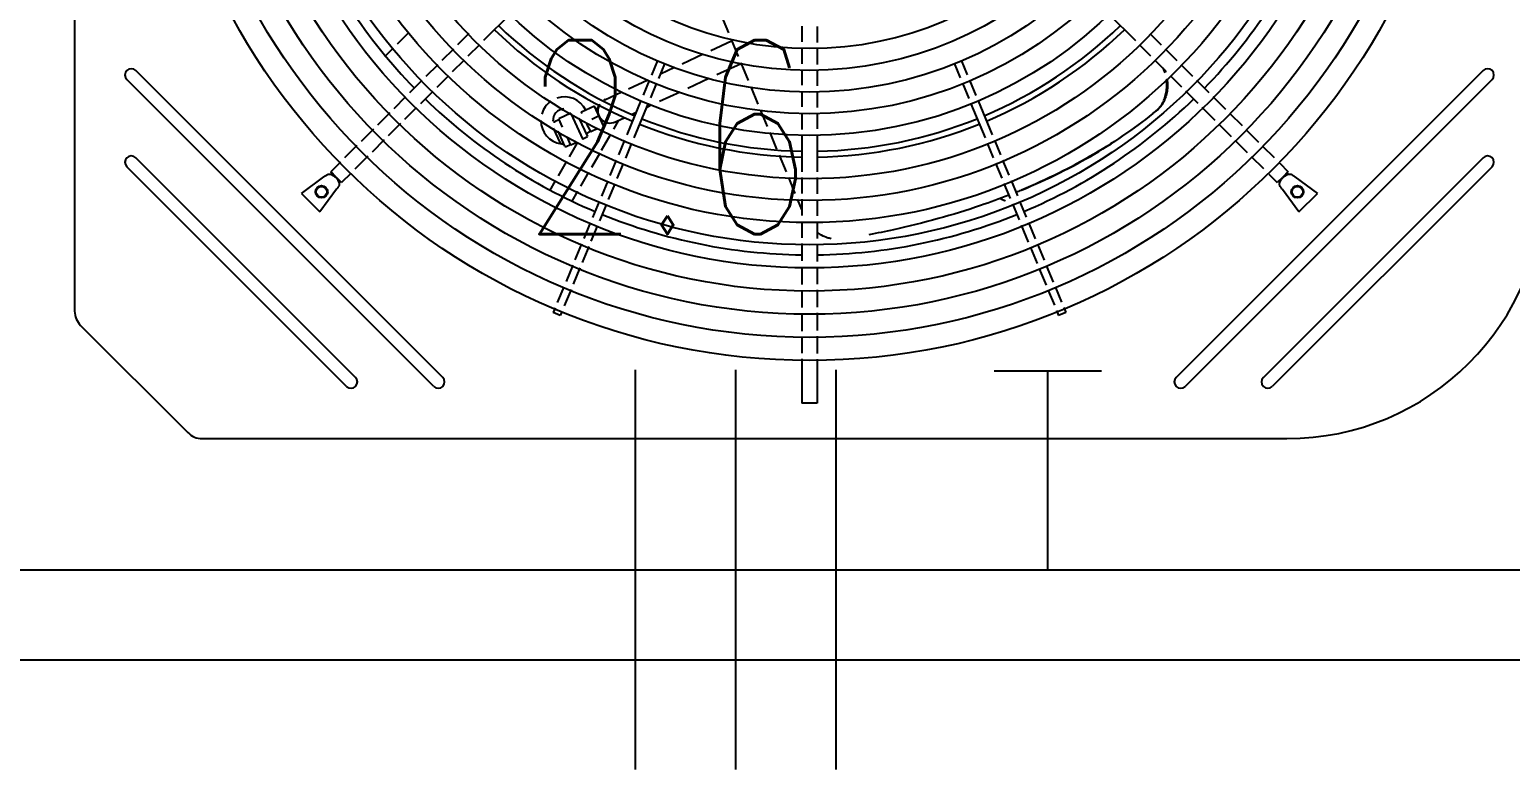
# Model space of a CAD drawing. Extents: x 17.6 to 65.2, y 116.5 to 153.5.
# Drawn here: x 22.884 to 23.647, y 149.068 to 149.449 of the extents above; entities that cross this region are included whole.
import ezdxf

# ---------------------------------------------------------------- set-up
doc = ezdxf.new("R2010")
doc.units = 0
doc.header["$MEASUREMENT"] = 0
doc.layers.add('INST_-_AR_CONDICIONADO', color=1, linetype='CONTINUOUS')
doc.layers.add('INST_-_MATRIZ', color=9, linetype='CONTINUOUS')
doc.styles.add('TICK-50', font='ROMANS.SHX', dxfattribs={"height": 0.1, "bigfont": 'alf.shx'})

msp = doc.modelspace()

# ---------------------------------------------------------------- linework, layer by layer
at = {"layer": 'INST_-_AR_CONDICIONADO', "linetype": 'CONTINUOUS'}
for p, q in [((22.90709, 149.8635), (22.90709, 149.30411)), ((23.09694, 149.26988), (22.93861, 149.4282)), ((23.63338, 149.4282), (23.47506, 149.26988)), ((23.09232, 149.26526), (22.934, 149.42359)), ((23.638, 149.42359), (23.47967, 149.26526)), ((23.07515, 149.40084), (23.06884, 149.39453)), ((23.05193, 149.26988), (22.93861, 149.38319)), ((23.63338, 149.38319), (23.52007, 149.26988)), ((23.04732, 149.26526), (22.934, 149.37858)), ((23.638, 149.37858), (23.52468, 149.26526)), ((22.91014, 149.29675), (22.96548, 149.2414)), ((23.28994, 149.25665), (23.28206, 149.25665)), ((22.97285, 149.23835), (23.53224, 149.23835))]:
    msp.add_line(p, q, dxfattribs=at)
at = {"layer": 'INST_-_AR_CONDICIONADO', "color": 9, "linetype": 'CONTINUOUS'}
for p, q in [((23.13183, 149.45752), (23.11793, 149.44362)), ((23.24013, 149.45746), (23.24423, 149.44757)), ((23.44025, 149.45743), (23.45406, 149.44362)), ((23.07354, 149.44197), (23.07939, 149.44782)), ((23.28205, 149.45111), (23.28205, 149.44292)), ((23.28994, 149.45084), (23.28994, 149.44265)), ((23.06706, 149.43549), (23.07143, 149.43986)), ((23.11044, 149.44728), (23.10457, 149.44141)), ((23.11583, 149.44151), (23.10986, 149.43554)), ((23.23518, 149.4386), (23.24588, 149.44359)), ((23.2456, 149.44426), (23.24928, 149.43538)), ((23.28205, 149.43994), (23.28205, 149.43168)), ((23.45617, 149.44151), (23.46184, 149.43585)), ((23.46156, 149.44728), (23.46732, 149.44152)), ((23.10246, 149.4393), (23.09649, 149.43333)), ((23.10775, 149.43344), (23.10178, 149.42746)), ((23.20769, 149.4334), (23.20455, 149.42582)), ((23.2204, 149.43171), (23.23127, 149.43678)), ((23.25064, 149.43209), (23.25436, 149.42311)), ((23.28994, 149.43967), (23.28994, 149.43138)), ((23.36427, 149.43349), (23.36741, 149.42592)), ((23.46394, 149.43374), (23.46991, 149.42778)), ((23.46942, 149.43941), (23.47539, 149.43345)), ((23.09438, 149.43122), (23.08826, 149.4251)), ((23.09967, 149.42536), (23.09383, 149.41952)), ((23.21128, 149.43169), (23.20815, 149.42411)), ((23.20911, 149.42645), (23.21641, 149.42985)), ((23.23818, 149.42607), (23.25071, 149.43191)), ((23.28205, 149.4287), (23.28205, 149.42058)), ((23.28994, 149.42839), (23.28994, 149.42031)), ((23.36057, 149.43203), (23.36371, 149.42446)), ((23.46815, 149.42953), (23.46919, 149.42703)), ((23.47201, 149.42567), (23.4779, 149.41978)), ((23.47749, 149.43134), (23.48348, 149.42536)), ((23.08615, 149.42299), (23.07982, 149.41666)), ((23.09172, 149.41741), (23.08539, 149.41108)), ((23.18057, 149.41314), (23.18926, 149.4172)), ((23.19263, 149.41876), (23.20265, 149.42343)), ((23.20341, 149.42307), (23.20027, 149.41549)), ((23.20701, 149.42136), (23.204, 149.41409)), ((23.20871, 149.41233), (23.21925, 149.41724)), ((23.22324, 149.4191), (23.2342, 149.42421)), ((23.2557, 149.41986), (23.25941, 149.41092)), ((23.28205, 149.4176), (23.28205, 149.40941)), ((23.28994, 149.41733), (23.28994, 149.40914)), ((23.36484, 149.42171), (23.36812, 149.4138)), ((23.36855, 149.42317), (23.3718, 149.41532)), ((23.48, 149.41768), (23.48632, 149.41137)), ((23.48558, 149.42326), (23.49189, 149.41694)), ((23.07771, 149.41455), (23.07168, 149.40852)), ((23.17516, 149.4098), (23.16849, 149.40669)), ((23.17987, 149.3997), (23.17516, 149.4098)), ((23.17613, 149.40773), (23.17777, 149.41058)), ((23.19913, 149.41274), (23.1918, 149.39504)), ((23.20286, 149.41134), (23.19545, 149.39346)), ((23.20196, 149.40918), (23.20394, 149.4101)), ((23.36926, 149.41104), (23.37655, 149.39346)), ((23.37294, 149.41257), (23.3802, 149.39504)), ((23.48842, 149.40926), (23.49504, 149.40264)), ((23.494, 149.41484), (23.50062, 149.40822)), ((23.06958, 149.40642), (23.06326, 149.4001)), ((23.08328, 149.40897), (23.07726, 149.40295)), ((23.15459, 149.40191), (23.15685, 149.40296)), ((23.1629, 149.40616), (23.1567, 149.40327)), ((23.15869, 149.39901), (23.1567, 149.40327)), ((23.16931, 149.3927), (23.16308, 149.40605)), ((23.16714, 149.40358), (23.17155, 149.39412)), ((23.16854, 149.4066), (23.16818, 149.40643)), ((23.16878, 149.40607), (23.16849, 149.40669)), ((23.17752, 149.40475), (23.1738, 149.40302)), ((23.17694, 149.40761), (23.17632, 149.40732)), ((23.17933, 149.40247), (23.17871, 149.40218)), ((23.18507, 149.39797), (23.18771, 149.40254)), ((23.18591, 149.4017), (23.19076, 149.40396)), ((23.19454, 149.40572), (23.19662, 149.40669)), ((23.26076, 149.40766), (23.26422, 149.3993)), ((23.28205, 149.40643), (23.28205, 149.39777)), ((23.28994, 149.40616), (23.28994, 149.39815)), ((23.50273, 149.40611), (23.50906, 149.39978)), ((23.06116, 149.398), (23.05476, 149.3916)), ((23.15763, 149.39068), (23.15401, 149.39844)), ((23.15994, 149.38926), (23.15635, 149.39697)), ((23.163, 149.38975), (23.16101, 149.39402)), ((23.16916, 149.39301), (23.17155, 149.39412)), ((23.17316, 149.39668), (23.17086, 149.39561)), ((23.17197, 149.39923), (23.17105, 149.40121)), ((23.1732, 149.39659), (23.17203, 149.39909)), ((23.17685, 149.39829), (23.1732, 149.39659)), ((23.17876, 149.38704), (23.18358, 149.39537)), ((23.2655, 149.3962), (23.26903, 149.38768)), ((23.28205, 149.39479), (23.28205, 149.37591)), ((23.28994, 149.39517), (23.28994, 149.37591)), ((23.49715, 149.40053), (23.50348, 149.3942)), ((23.51117, 149.39767), (23.51759, 149.39124)), ((23.05266, 149.3895), (23.04626, 149.3831)), ((23.06673, 149.39242), (23.06044, 149.38612)), ((23.15951, 149.38985), (23.15791, 149.39043)), ((23.1606, 149.38902), (23.16285, 149.39007)), ((23.16221, 149.38363), (23.16645, 149.39096)), ((23.16602, 149.39116), (23.163, 149.38975)), ((23.19066, 149.39229), (23.1875, 149.38466)), ((23.19431, 149.39071), (23.19112, 149.38301)), ((23.37769, 149.39071), (23.38079, 149.38321)), ((23.38134, 149.39229), (23.38447, 149.38473)), ((23.50559, 149.39209), (23.51173, 149.38595)), ((23.5197, 149.38913), (23.52556, 149.38328)), ((23.04415, 149.38099), (23.03915, 149.37599)), ((23.05833, 149.38402), (23.05155, 149.37724)), ((23.1566, 149.37392), (23.16071, 149.38104)), ((23.17376, 149.37837), (23.178, 149.38571)), ((23.18636, 149.38191), (23.18313, 149.37411)), ((23.18998, 149.38026), (23.18675, 149.37246)), ((23.27032, 149.38459), (23.27391, 149.37591)), ((23.38193, 149.38046), (23.38516, 149.37267)), ((23.38561, 149.38198), (23.38883, 149.37419)), ((23.51384, 149.38384), (23.52008, 149.37761)), ((23.5285, 149.38034), (23.53285, 149.37599)), ((23.02408, 149.36484), (23.03559, 149.37336)), ((23.03559, 149.37336), (23.03568, 149.37342)), ((23.03919, 149.37467), (23.03997, 149.37517)), ((23.0434, 149.37045), (23.04391, 149.37123)), ((23.04944, 149.37513), (23.04472, 149.37041)), ((23.15211, 149.36614), (23.15511, 149.37133)), ((23.16804, 149.36848), (23.17226, 149.37578)), ((23.18199, 149.37136), (23.1787, 149.36341)), ((23.27514, 149.37294), (23.27849, 149.36484)), ((23.28205, 149.37294), (23.28205, 149.36478)), ((23.28994, 149.37294), (23.28994, 149.36465)), ((23.38997, 149.37144), (23.39323, 149.36358)), ((23.52292, 149.37476), (23.52727, 149.37041)), ((23.52859, 149.37045), (23.52809, 149.37123)), ((23.53281, 149.37467), (23.53203, 149.37517)), ((23.53632, 149.37342), (23.54791, 149.36484)), ((23.02408, 149.36484), (23.03358, 149.35535)), ((23.04215, 149.36694), (23.03358, 149.35535)), ((23.16365, 149.36087), (23.16655, 149.36589)), ((23.18561, 149.36971), (23.18229, 149.3617)), ((23.3863, 149.36992), (23.38953, 149.36212)), ((23.5299, 149.36686), (23.52984, 149.36694)), ((23.53842, 149.35535), (23.5299, 149.36686)), ((23.53842, 149.35535), (23.54791, 149.36484)), ((23.17756, 149.36066), (23.17413, 149.35239)), ((23.18115, 149.35895), (23.17773, 149.35068)), ((23.27974, 149.36184), (23.28205, 149.35625)), ((23.28205, 149.3618), (23.28205, 149.35337)), ((23.28994, 149.36167), (23.28994, 149.35323)), ((23.39067, 149.35937), (23.39409, 149.35112)), ((23.39437, 149.36083), (23.39779, 149.35258)), ((23.17299, 149.34964), (23.16965, 149.34158)), ((23.28205, 149.35039), (23.28205, 149.3419)), ((23.28994, 149.35026), (23.28994, 149.34163)), ((23.39522, 149.34837), (23.39883, 149.33967)), ((23.39893, 149.34983), (23.40242, 149.34138)), ((23.17659, 149.34793), (23.17335, 149.34012)), ((23.16851, 149.33883), (23.1651, 149.33058)), ((23.17221, 149.33737), (23.1688, 149.32912)), ((23.28205, 149.33893), (23.28205, 149.32999)), ((23.28994, 149.33866), (23.28994, 149.32972)), ((23.39997, 149.33692), (23.40339, 149.32866)), ((23.40357, 149.33863), (23.40699, 149.33037)), ((23.16396, 149.32783), (23.16047, 149.31941)), ((23.16766, 149.32637), (23.1642, 149.31802)), ((23.28205, 149.32701), (23.28205, 149.31781)), ((23.28994, 149.32674), (23.28994, 149.31808)), ((23.40453, 149.3259), (23.40799, 149.31756)), ((23.40813, 149.32761), (23.41166, 149.31908)), ((23.15933, 149.31666), (23.15596, 149.30853)), ((23.16306, 149.31526), (23.15959, 149.30688)), ((23.28205, 149.31483), (23.28205, 149.30589)), ((23.28994, 149.3151), (23.28994, 149.30616)), ((23.40913, 149.3148), (23.41231, 149.30713)), ((23.4128, 149.31632), (23.41598, 149.30865)), ((23.15483, 149.30578), (23.15381, 149.30333)), ((23.15749, 149.30181), (23.15381, 149.30333)), ((23.15845, 149.30413), (23.15749, 149.30181)), ((23.28205, 149.30292), (23.28205, 149.29368)), ((23.28994, 149.30319), (23.28994, 149.29408)), ((23.41345, 149.30438), (23.41451, 149.30181)), ((23.41818, 149.30333), (23.41451, 149.30181)), ((23.41712, 149.3059), (23.41818, 149.30333)), ((23.28205, 149.2907), (23.28205, 149.28242)), ((23.28994, 149.2911), (23.28994, 149.28228)), ((23.28205, 149.27944), (23.28205, 149.25665)), ((23.28994, 149.27931), (23.28994, 149.25665))]:
    msp.add_line(p, q, dxfattribs=at)
at = {"layer": 'INST_-_AR_CONDICIONADO', "color": 3}
for p, q in [((23.1963, 149.0677), (23.1963, 149.27373)), ((23.24803, 149.0677), (23.24803, 149.27373)), ((23.29976, 149.0677), (23.29976, 149.27373)), ((23.38123, 149.27325), (23.43656, 149.27325)), ((23.4089, 149.17023), (23.4089, 149.27325))]:
    msp.add_line(p, q, dxfattribs=at)
at = {"layer": 'INST_-_AR_CONDICIONADO', "color": 5, "linetype": 'BYBLOCK'}
msp.add_line((22.76372, 149.17072), (23.76019, 149.17072), dxfattribs=at)
at = {"layer": 'INST_-_AR_CONDICIONADO', "color": 9, "linetype": 'CONTINUOUS'}
for centre, radius in [((23.286, 149.61726), 0.33863), ((23.286, 149.61726), 0.3267), ((23.286, 149.61726), 0.31476), ((23.286, 149.61726), 0.30283), ((23.286, 149.61726), 0.29089), ((23.286, 149.61726), 0.27896), ((23.286, 149.61726), 0.26752), ((23.286, 149.61726), 0.25609), ((23.286, 149.61726), 0.2449), ((23.286, 149.61726), 0.22252), ((23.286, 149.61726), 0.21133), ((23.286, 149.61726), 0.20014), ((23.286, 149.61726), 0.18896), ((23.286, 149.61726), 0.17777), ((23.0344, 149.36566), 0.00318), ((23.03439, 149.36565), 0.00278), ((23.5376, 149.36566), 0.00318), ((23.53761, 149.36565), 0.00278)]:
    msp.add_circle(centre, radius, dxfattribs=at)
for centre, radius, start, end in [((23.286, 149.61726), 0.28418, 202.89901, 224.20584), ((23.286, 149.61726), 0.28418, 315.79416, 337.10099), ((23.286, 149.61726), 0.23371, 225.96903, 247.014), ((23.286, 149.61726), 0.23073, 225.97864, 247.00851), ((23.286, 149.61726), 0.23073, 293.00051, 314.02373), ((23.286, 149.61726), 0.23371, 292.98914, 314.02926), ((23.286, 149.61726), 0.28418, 225.7957, 247.10099), ((23.1597, 149.40245), 0.01218, 125.23095, 164.2641), ((23.1597, 149.40245), 0.01218, 25.98035, 108.71026), ((23.18324, 149.40742), 0.00632, 148.85387, 294.99492), ((23.18324, 149.40742), 0.00632, 114.16815, 120.32081), ((23.286, 149.61726), 0.28418, 292.89901, 314.2043), ((23.1597, 149.40245), 0.01218, 180, 261.55988), ((23.1597, 149.40245), 0.00597, 93.64931, 183.58615), ((23.1548, 149.40146), 0.000497, 114.99492, 204.99492), ((23.286, 149.61726), 0.23073, 247.99656, 269.00744), ((23.286, 149.61726), 0.23073, 270.98611, 291.99949), ((23.286, 149.61726), 0.23371, 247.99057, 269.03326), ((23.286, 149.61726), 0.23371, 270.97074, 292.01086), ((23.15808, 149.39089), 0.000497, 204.99492, 249.99492), ((23.15934, 149.38938), 0.000497, 24.99492, 69.99492), ((23.16039, 149.38947), 0.000497, 204.99492, 294.99492), ((23.286, 149.61726), 0.28418, 247.90244, 269.20445), ((23.286, 149.61726), 0.28418, 270.79555, 292.09756)]:
    msp.add_arc(centre, radius, start, end, dxfattribs=at)
at = {"layer": 'INST_-_AR_CONDICIONADO', "linetype": 'CONTINUOUS'}
for centre, radius, start, end in [((22.93631, 149.42589), 0.00326, 45, 225), ((23.63569, 149.42589), 0.00326, 315, 135), ((22.93631, 149.38089), 0.00326, 45, 225), ((23.63569, 149.38089), 0.00326, 315, 135), ((23.53224, 149.37102), 0.13267, 270, 0), ((22.9175, 149.30411), 0.01041, 180, 225), ((23.04962, 149.26757), 0.00326, 225, 45), ((23.09463, 149.26757), 0.00326, 225, 45), ((23.47737, 149.26757), 0.00326, 135, 315), ((23.52237, 149.26757), 0.00326, 135, 315), ((22.97285, 149.24877), 0.01041, 225, 270)]:
    msp.add_arc(centre, radius, start, end, dxfattribs=at)
at = {"layer": 'INST_-_AR_CONDICIONADO', "color": 9, "linetype": 'CONTINUOUS'}
for points, start_tangent, end_tangent in [([(23.4692, 149.42851), (23.46925, 149.42827), (23.46942, 149.42724)], (0.23404, -0.972227), (0.11714, -0.993115)), ([(23.4693, 149.42845), (23.46962, 149.42746)], (0.321282, -0.946984), (0.28284, -0.959167)), ([(23.46516, 149.4078), (23.46671, 149.40942), (23.46819, 149.41167), (23.46929, 149.41424), (23.46997, 149.41705), (23.47024, 149.42004), (23.47008, 149.42314), (23.47002, 149.42359)], (0.74934, 0.662186), (-0.135731, 0.990746)), ([(23.47038, 149.42397), (23.47042, 149.42368), (23.47063, 149.42051), (23.4704, 149.41745), (23.46973, 149.41456), (23.46863, 149.41193), (23.46713, 149.40963), (23.46525, 149.40771)], (0.144504, -0.989504), (-0.769082, -0.63915)), ([(23.46487, 149.40755), (23.44952, 149.39586), (23.43271, 149.38507), (23.41452, 149.37524), (23.39538, 149.36655)], (-0.768968, -0.639287), (-0.923427, -0.383775)), ([(23.39538, 149.36655), (23.41488, 149.37539), (23.43308, 149.38523), (23.4499, 149.39602), (23.46494, 149.40745)], (0.92388, 0.382683), (0.770256, 0.637735)), ([(23.46487, 149.40755), (23.46516, 149.4078)], (0.768968, 0.639287), (0.74934, 0.662186)), ([(23.46494, 149.40745), (23.46525, 149.40771)], (0.770256, 0.637735), (0.769082, 0.63915)), ([(23.17203, 149.39909), (23.172, 149.39916), (23.17197, 149.39923)], (-0.422538, 0.906345), (-0.422538, 0.906345)), ([(23.03568, 149.37342), (23.03627, 149.37386), (23.0369, 149.3743), (23.03748, 149.37464), (23.03802, 149.3748)], (0.803605, 0.595162), (0.99549, 0.09487)), ([(23.03802, 149.3748), (23.0386, 149.37479), (23.03919, 149.37467)], (0.99549, 0.09487), (0.958233, -0.28599)), ([(23.03997, 149.37517), (23.03945, 149.37568), (23.03918, 149.37595)], (-0.707107, 0.707107), (-0.710507, -0.703691)), ([(23.03919, 149.37467), (23.03992, 149.37434), (23.04067, 149.37389), (23.0414, 149.37333), (23.04207, 149.37266), (23.04263, 149.37193), (23.04307, 149.37119), (23.0434, 149.37045)], (0.930831, -0.36545), (0.36545, -0.930831)), ([(23.03997, 149.37517), (23.04033, 149.3748), (23.04071, 149.37441), (23.04109, 149.37405), (23.04143, 149.37367), (23.04172, 149.37332)], (0.707107, -0.707107), (0.571156, -0.820842)), ([(23.04193, 149.3732), (23.04266, 149.37248), (23.04333, 149.3718), (23.04391, 149.37123)], (0.544787, -0.838574), (0.707107, -0.707107)), ([(23.04391, 149.37123), (23.04442, 149.37071), (23.04469, 149.37045)], (0.707107, -0.707107), (-0.703689, -0.710508)), ([(23.52809, 149.37123), (23.52758, 149.37071), (23.52731, 149.37045)], (-0.707107, -0.707107), (0.703691, -0.710507)), ([(23.52809, 149.37123), (23.52846, 149.3716), (23.52885, 149.37198), (23.52921, 149.37235), (23.52959, 149.37269), (23.52994, 149.37299)], (0.707107, 0.707107), (0.820842, 0.571156)), ([(23.52859, 149.37045), (23.52892, 149.37119), (23.52937, 149.37193), (23.52993, 149.37267), (23.5306, 149.37333), (23.53133, 149.3739), (23.53207, 149.37434), (23.53281, 149.37467)], (0.36545, 0.930831), (0.930831, 0.36545)), ([(23.53006, 149.3732), (23.53078, 149.37393), (23.53146, 149.37459), (23.53203, 149.37517)], (0.838574, 0.544787), (0.707107, 0.707107)), ([(23.53203, 149.37517), (23.53255, 149.37568), (23.53281, 149.37595)], (0.707107, 0.707107), (0.710508, -0.703689)), ([(23.53281, 149.37467), (23.5334, 149.37479), (23.53398, 149.3748)], (0.958233, 0.28599), (0.99549, -0.09487)), ([(23.53398, 149.3748), (23.53433, 149.37472), (23.53471, 149.37454), (23.5351, 149.3743), (23.53552, 149.37401), (23.53596, 149.37369)], (0.99549, -0.09487), (0.804611, -0.593803)), ([(23.53596, 149.37369), (23.53632, 149.37342)], (0.804611, -0.593803), (0.803728, -0.594997)), ([(23.04242, 149.3673), (23.04215, 149.36694)], (-0.593803, -0.804611), (-0.594997, -0.803728)), ([(23.04354, 149.36929), (23.04345, 149.36893), (23.04328, 149.36855), (23.04303, 149.36816), (23.04274, 149.36774), (23.04242, 149.3673)], (-0.09487, -0.99549), (-0.593803, -0.804611)), ([(23.0434, 149.37045), (23.04353, 149.36986), (23.04354, 149.36929)], (0.28599, -0.958233), (-0.09487, -0.99549)), ([(23.38879, 149.36389), (23.37427, 149.35857), (23.35235, 149.35179), (23.32931, 149.34607), (23.31669, 149.34348)], (-0.931236, -0.364417), (-0.982232, -0.187672)), ([(23.39502, 149.3664), (23.39249, 149.36536)], (-0.92388, -0.382683), (-0.926942, -0.375205)), ([(23.39538, 149.36655), (23.39502, 149.3664)], (-0.923427, -0.383775), (-0.92388, -0.382683)), ([(23.52846, 149.36929), (23.52847, 149.36986), (23.52859, 149.37045)], (-0.09487, 0.99549), (0.28599, 0.958233)), ([(23.52984, 149.36694), (23.5294, 149.36753), (23.52896, 149.36817), (23.52862, 149.36875), (23.52846, 149.36929)], (-0.595162, 0.803605), (-0.09487, 0.99549)), ([(23.38663, 149.36107), (23.38512, 149.36173), (23.38418, 149.36229)], (-0.942809, 0.333333), (-0.833736, 0.552163)), ([(23.38715, 149.36084), (23.38681, 149.361), (23.38663, 149.36105)], (-0.881472, 0.472237), (-0.988011, 0.154382)), ([(23.28991, 149.34464), (23.29208, 149.34337), (23.29517, 149.34212), (23.29726, 149.34158)], (0.830146, -0.557546), (0.979327, -0.202285))]:
    msp.add_spline(points, degree=3, dxfattribs=dict(at, start_tangent=start_tangent, end_tangent=end_tangent))
at = {"layer": 'INST_-_MATRIZ'}
msp.add_line((21.64336, 149.12421), (27.24336, 149.12421), dxfattribs=at)

# ---------------------------------------------------------------- texts
at = {"layer": 'INST_-_AR_CONDICIONADO', "color": 3, "style": 'TICK-50', "width": 0.7}
msp.add_text('2.6', height=0.1, dxfattribs=at).set_placement((23.13774, 149.3438))

doc.saveas('drawing.dxf')
